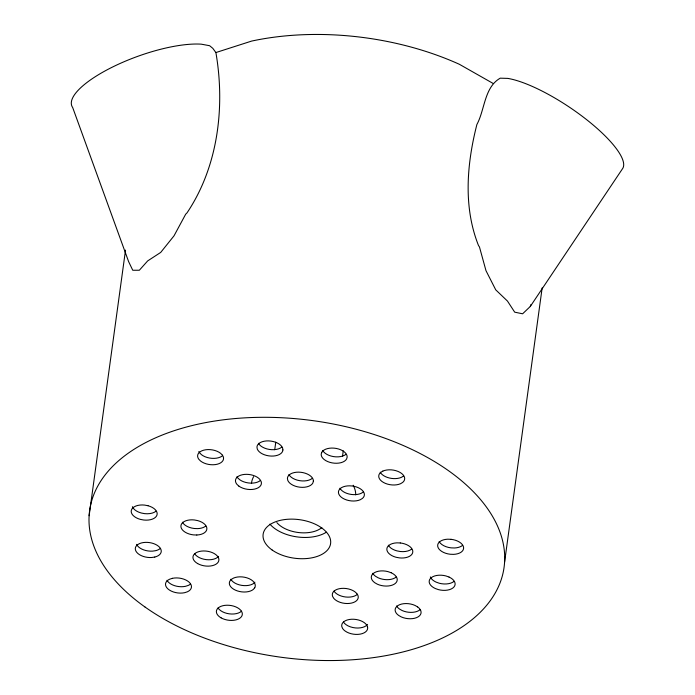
<?xml version="1.0" encoding="UTF-8"?>
<svg xmlns="http://www.w3.org/2000/svg" width="695" height="695" viewBox="0 0 695 695"><rect width="100%" height="100%" fill="white"/><g stroke="black" fill="none" stroke-linecap="round" stroke-linejoin="round"><path stroke-width="1.04" d="M89.134 515.725L125.517 250.096M274.733 449.726L275.767 442.202M342.531 456.207L343.261 450.838M504.587 562.125L542.152 287.895M530.285 306.469L622.372 168.937A78.431 21.467 33.8 0 0 586.928 119.905A78.431 21.467 33.8 0 0 507.758 78.396L500.235 78.17C484.241 87.188 484.867 109.888 476.892 124.492C466.823 163.933 463.139 206.875 478.49 245.483L479.472 246.986L485.987 270.676L495.735 289.841L507.48 301.083L514.7 312.168L522.614 313.801L530.285 306.469L530.937 304.575M254.9 582.202L254.196 583.036A13.075 7.463 7.8 0 1 241.599 585.355A13.075 7.463 7.8 0 1 230.827 579.23M363.303 492.034L361.148 493.346A13.075 7.463 7.8 0 1 339.924 488.229M403.595 476.005L401.441 477.326A13.075 7.463 7.8 0 1 380.226 472.209M215.893 52.551C225.232 106.787 218.161 166.513 186.981 212.922L185.695 214.182L174.019 235.831L160.701 252.424L147.688 260.894L139.339 270.242L132.754 270.259L128.618 261.607L72.688 107.543A78.431 23.899 -20 0 1 112.712 66.946A78.431 23.899 -20 0 1 201.272 44.167L209.629 45.714L212.792 48.32L215.893 52.551L251.625 41.083A209.152 119.366 7.8 0 1 459.352 64.279L493.25 83.522M334.087 591.045L334.677 592.018A13.075 7.463 7.8 0 0 357.169 594.529M343.426 621.947L343.512 622.147A13.075 7.463 7.8 0 0 355.449 627.933A13.075 7.463 7.8 0 0 367.516 624.466M462.531 545.393A13.075 7.463 7.8 0 1 454.443 547.981L451.064 547.86A13.075 7.463 7.8 0 1 439.162 541.587M346.067 454.269A13.075 7.463 7.8 0 1 333.47 456.589A13.075 7.463 7.8 0 1 322.697 450.464M420.006 609.767A13.075 7.463 7.8 0 1 402.11 610.523L399.486 609.029A13.075 7.463 7.8 0 1 396.637 605.971M454.043 581.376A13.075 7.463 7.8 0 1 439.231 583.227L436.147 582.132A13.075 7.463 7.8 0 1 430.361 576.928M205.781 526.028A13.075 7.463 7.8 0 1 197.693 528.626L194.313 528.504A13.075 7.463 7.8 0 1 182.411 522.232M312.29 478.351A13.075 7.463 7.8 0 1 299.693 480.671A13.075 7.463 7.8 0 1 288.92 474.555M281.831 447.094A13.075 7.463 7.8 0 1 269.234 449.413A13.075 7.463 7.8 0 1 258.453 443.297M260.338 480.532A13.075 7.463 7.8 0 1 239.818 479.793L237.846 478.021A13.075 7.463 7.8 0 1 236.96 476.735M251.486 483.207A52.516 29.972 7.8 0 1 253.64 476.622M353.182 485.232A52.516 29.972 7.8 0 1 355.744 494.857M326.294 532.24A34.055 19.434 7.8 0 1 269.895 524.108M321.811 527.627A26.141 14.916 7.8 0 1 276.836 522.605M222 456.146A13.075 7.463 7.8 0 1 201.394 454.617L199.613 452.784A13.075 7.463 7.8 0 1 198.866 451.481M156.08 511.164A13.075 7.463 7.8 0 1 144.612 513.64L141.267 513.006A13.075 7.463 7.8 0 1 132.398 506.707M241.53 611.174A13.075 7.463 7.8 0 1 229.211 613.833A13.075 7.463 7.8 0 1 218.056 607.96M160.406 548.355A13.075 7.463 7.8 0 1 155.654 550.675L152.518 551.135A13.075 7.463 7.8 0 1 136.611 544.367M190.387 584.121A13.075 7.463 7.8 0 1 188.223 585.442L185.469 586.319A13.075 7.463 7.8 0 1 167.009 580.325M396.15 577.076A13.075 7.463 7.8 0 1 378.254 577.832L375.639 576.346A13.075 7.463 7.8 0 1 372.781 573.279M411.718 549.033A13.075 7.463 7.8 0 1 400.251 551.509L396.906 550.874A13.075 7.463 7.8 0 1 388.349 545.236M218.612 556.374A13.075 7.463 7.8 0 1 206.337 559.64A13.075 7.463 7.8 0 1 194.626 553.689M321.75 452.332L321.194 454.209A13.075 7.463 7.8 0 0 332.036 462.87A13.075 7.463 7.8 0 0 346.605 458.995L347.161 457.11A13.075 7.463 7.8 0 0 336.31 448.449A13.075 7.463 7.8 0 0 321.75 452.332M313.384 481.201L312.82 483.077A13.075 7.463 7.8 0 1 299.953 487.212A13.075 7.463 7.8 0 1 287.739 480.28L287.417 478.299A13.075 7.463 7.8 0 1 300.848 472.287A13.075 7.463 7.8 0 1 313.384 481.201M254.735 587.761L253.328 589.412A13.075 7.463 7.8 0 1 235.431 590.159A13.075 7.463 7.8 0 1 231.287 579.439L233.442 578.127A13.075 7.463 7.8 0 1 249.184 578.692A13.075 7.463 7.8 0 1 254.735 587.761M340.385 488.437L338.986 490.097A13.075 7.463 7.8 0 0 344.529 499.166A13.075 7.463 7.8 0 0 360.271 499.731L362.425 498.411A13.075 7.463 7.8 0 0 358.29 487.69A13.075 7.463 7.8 0 0 340.385 488.437M382.841 471.097L380.686 472.418A13.075 7.463 7.8 0 0 383.449 482.443A13.075 7.463 7.8 0 0 400.572 483.703L402.726 482.391A13.075 7.463 7.8 0 0 399.964 472.365A13.075 7.463 7.8 0 0 382.841 471.097M172.386 578.327L169.623 579.213A13.075 7.463 7.8 0 0 167.921 588.908A13.075 7.463 7.8 0 0 184.592 592.705L187.355 591.819A13.075 7.463 7.8 0 0 189.057 582.123A13.075 7.463 7.8 0 0 172.386 578.327M154.776 557.051L151.649 557.512A13.075 7.463 7.8 0 1 135.49 547.478A13.075 7.463 7.8 0 1 155.732 544.489A13.075 7.463 7.8 0 1 154.776 557.051M451.081 539.32L447.71 539.198A13.075 7.463 7.8 0 0 437.711 546.322A13.075 7.463 7.8 0 0 450.195 554.245L453.566 554.367A13.075 7.463 7.8 0 0 463.565 547.243A13.075 7.463 7.8 0 0 451.081 539.32M196.815 535.011L193.445 534.889A13.075 7.463 7.8 0 1 180.909 525.976A13.075 7.463 7.8 0 1 194.339 519.964L197.684 520.598A13.075 7.463 7.8 0 1 206.875 528.878A13.075 7.463 7.8 0 1 196.815 535.011M400.268 542.96L396.897 542.847A13.075 7.463 7.8 0 0 386.837 548.972A13.075 7.463 7.8 0 0 396.028 557.26L399.373 557.885A13.075 7.463 7.8 0 0 412.804 551.873A13.075 7.463 7.8 0 0 400.268 542.96M147.974 505.725L144.63 505.091A13.075 7.463 7.8 0 0 131.372 510.147A13.075 7.463 7.8 0 0 140.39 519.391L143.735 520.016A13.075 7.463 7.8 0 0 157.001 514.969A13.075 7.463 7.8 0 0 147.974 505.725M449.022 577.041L445.938 575.947A13.075 7.463 7.8 0 0 430.327 578.579A13.075 7.463 7.8 0 0 435.27 588.509L438.354 589.603A13.075 7.463 7.8 0 0 453.974 586.971A13.075 7.463 7.8 0 0 449.022 577.041M391.137 572.741L388.053 571.646A13.075 7.463 7.8 0 0 373.241 573.488A13.075 7.463 7.8 0 0 374.761 582.723L377.376 584.208A13.075 7.463 7.8 0 0 395.281 583.461A13.075 7.463 7.8 0 0 391.137 572.741M417.608 606.909L414.993 605.423A13.075 7.463 7.8 0 0 398.087 605.467A13.075 7.463 7.8 0 0 398.617 615.414L401.232 616.899A13.075 7.463 7.8 0 0 418.138 616.856A13.075 7.463 7.8 0 0 417.608 606.909M238.941 486.179L236.978 484.398A13.075 7.463 7.8 0 1 242.338 474.737A13.075 7.463 7.8 0 1 259.904 479.454L261.094 481.392A13.075 7.463 7.8 0 1 254.544 489.115A13.075 7.463 7.8 0 1 238.941 486.179M356.743 593.452L354.771 591.671A13.075 7.463 7.8 0 0 339.169 588.743A13.075 7.463 7.8 0 0 332.618 596.458L333.809 598.404A13.075 7.463 7.8 0 0 351.375 603.112A13.075 7.463 7.8 0 0 356.743 593.452M222.426 455.182L220.645 453.349A13.075 7.463 7.8 0 0 203.757 450.16A13.075 7.463 7.8 0 0 198.735 459.169L200.525 460.993A13.075 7.463 7.8 0 0 217.413 464.191A13.075 7.463 7.8 0 0 222.426 455.182M367.577 627.081L366.725 625.109A13.075 7.463 7.8 0 0 351.418 619.254A13.075 7.463 7.8 0 0 341.792 626.551L342.635 628.532A13.075 7.463 7.8 0 0 357.942 634.387A13.075 7.463 7.8 0 0 367.577 627.081M282.917 449.934L282.587 447.954A13.075 7.463 7.8 0 0 268.678 440.899A13.075 7.463 7.8 0 0 256.95 447.033L257.28 449.013A13.075 7.463 7.8 0 0 271.189 456.076A13.075 7.463 7.8 0 0 282.917 449.934M272.119 549.997A34.055 19.434 7.8 0 0 329.23 547.608A34.055 19.434 7.8 0 0 289.224 519.174A34.055 19.434 7.8 0 0 272.119 549.997M144.916 606.943A209.152 119.366 7.8 0 0 495.657 592.236A209.152 119.366 7.8 0 0 249.992 417.599A209.152 119.366 7.8 0 0 144.916 606.943M197.658 563.593A13.075 7.463 7.8 0 0 218.725 560.969A13.075 7.463 7.8 0 0 201.359 551.109A13.075 7.463 7.8 0 0 197.658 563.593M221.088 617.855A13.075 7.463 7.8 0 0 242.164 615.231A13.075 7.463 7.8 0 0 224.789 605.371A13.075 7.463 7.8 0 0 221.088 617.855"/></g></svg>
